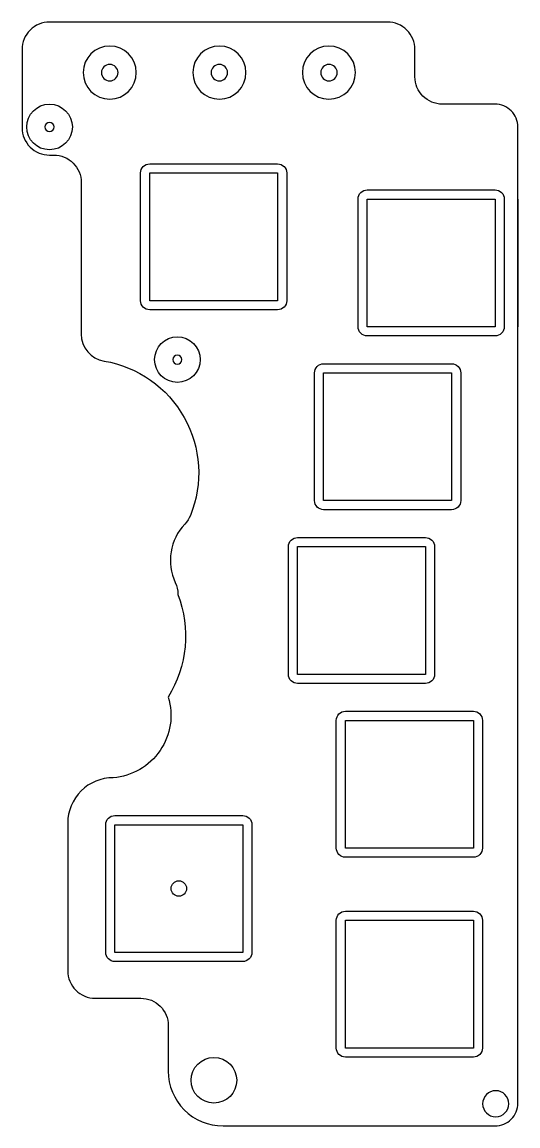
# Model space of a CAD drawing. Header units: millimetres. Extents: x -220 to -166, y 12 to 133.
import ezdxf

# ---------------------------------------------------------------- set-up
doc = ezdxf.new("R2010")
doc.units = ezdxf.units.MM
doc.layers.get('0').update_dxf_attribs({"color": 96, "lineweight": 25, "true_color": 0x008000})
doc.layers.add('livello 5', color=18, linetype='Continuous', lineweight=25, true_color=0x000000)

msp = doc.modelspace()

# ---------------------------------------------------------------- linework, layer by layer
at = {"flags": 128}
msp.add_lwpolyline([(-201.58, 78.92, -0.093973), (-202.18, 77.98, 0.308518), (-203.23, 71.56, -0.110815), (-202.95, 70.27, -0.23316), (-204, 59, -0.480066), (-210.03, 50.17, 0.414214), (-215, 45.2), (-215, 29, 0.414214), (-212, 26), (-207, 26, -0.414214), (-204, 23), (-204, 18, 0.414214), (-198, 12), (-168.22, 12, 0.414214), (-165.72, 14.5), (-165.72, 121.5, 0.414214), (-168.22, 124), (-174, 124, -0.414214), (-177, 127), (-177, 130, 0.414214), (-180, 133), (-217, 133, 0.414214), (-220, 130), (-220, 121.42, 0.414214), (-217, 118.42), (-216.53, 118.42, -0.414214), (-213.53, 115.42), (-213.53, 98.8, 0.366157), (-211.03, 95.84, -0.479721), (-201.58, 78.92)], format="xyb", dxfattribs=at)
for points in [[(-213.31, 127.46, 1), (-207.5, 127.46, 1)], [(-201.31, 127.46, 1), (-195.5, 127.46, 1)], [(-189.31, 127.46, 1), (-183.5, 127.46, 1)], [(-211.31, 127.46, 1), (-209.5, 127.46, 1)], [(-199.31, 127.46, 1), (-197.5, 127.46, 1)], [(-187.31, 127.46, 1), (-185.5, 127.46, 1)], [(-217.5, 121.5, 1), (-216.5, 121.5, 1)], [(-203.5, 96, 1), (-202.5, 96, 1)], [(-169.58, 14.43, 1), (-166.72, 14.43, 1)]]:
    msp.add_lwpolyline(points, format="xyb", close=True, dxfattribs=at)
for centre, radius in [((-217, 121.5), 2.5), ((-203, 96), 2.5), ((-202.84, 38.02), 0.845), ((-199, 17), 2.5)]:
    msp.add_circle(centre, radius)
at = {"layer": 'livello 5', "flags": 128}
for points in [[(-191.03, 102.46, -0.414214), (-192.03, 101.46), (-206.03, 101.46, -0.414214), (-207.03, 102.46), (-207.03, 116.46, -0.414214), (-206.03, 117.46), (-192.03, 117.46, -0.414214), (-191.03, 116.46)], [(-182.22, 98.6, -0.414214), (-183.22, 99.6), (-183.22, 113.6, -0.414214), (-182.22, 114.6), (-168.22, 114.6, -0.414214), (-167.22, 113.6), (-167.22, 99.6, -0.414214), (-168.22, 98.6)], [(-171.98, 80.55, -0.414214), (-172.98, 79.55), (-186.99, 79.55, -0.414214), (-187.99, 80.55), (-187.99, 94.55, -0.414214), (-186.99, 95.55), (-172.98, 95.55, -0.414214), (-171.98, 94.55)], [(-175.84, 76.5, -0.414214), (-174.84, 75.5), (-174.84, 61.5, -0.414214), (-175.84, 60.5), (-189.84, 60.5, -0.414214), (-190.84, 61.5), (-190.84, 75.5, -0.414214), (-189.84, 76.5)], [(-170.6, 57.45, -0.414214), (-169.6, 56.45), (-169.6, 42.45, -0.414214), (-170.6, 41.45), (-184.6, 41.45, -0.414214), (-185.6, 42.45), (-185.6, 56.45, -0.414214), (-184.6, 57.45)], [(-194.84, 31.02, -0.414214), (-195.84, 30.02), (-209.85, 30.02, -0.414214), (-210.85, 31.02), (-210.85, 45.02, -0.414214), (-209.85, 46.02), (-195.84, 46.02, -0.414214), (-194.84, 45.02)], [(-170.6, 35.54, -0.414214), (-169.6, 34.54), (-169.6, 20.54, -0.414214), (-170.6, 19.54), (-184.6, 19.54, -0.414214), (-185.6, 20.54), (-185.6, 34.54, -0.414214), (-184.6, 35.54)]]:
    msp.add_lwpolyline(points, format="xyb", close=True, dxfattribs=at)
at = {"layer": 'livello 5', "color": 3, "true_color": 0x00ff00, "flags": 128}
for points in [[(-192.03, 102.46), (-206.03, 102.46), (-206.03, 116.46), (-192.03, 116.46), (-192.03, 102.46)], [(-182.22, 99.6), (-182.22, 113.6), (-168.22, 113.6), (-168.22, 99.6), (-182.22, 99.6)], [(-165.72, 113.6), (-165.72, 99.6)], [(-172.98, 80.55), (-186.99, 80.55), (-186.99, 94.55), (-172.98, 94.55), (-172.98, 80.55)], [(-175.84, 75.5), (-175.84, 61.5), (-189.84, 61.5), (-189.84, 75.5), (-175.84, 75.5)], [(-170.6, 56.45), (-170.6, 42.45), (-184.6, 42.45), (-184.6, 56.45), (-170.6, 56.45)], [(-195.84, 31.02), (-209.85, 31.02), (-209.85, 45.02), (-195.84, 45.02), (-195.84, 31.02)], [(-170.6, 34.54), (-170.6, 20.54), (-184.6, 20.54), (-184.6, 34.54), (-170.6, 34.54)]]:
    msp.add_lwpolyline(points, dxfattribs=at)

doc.saveas('drawing.dxf')
